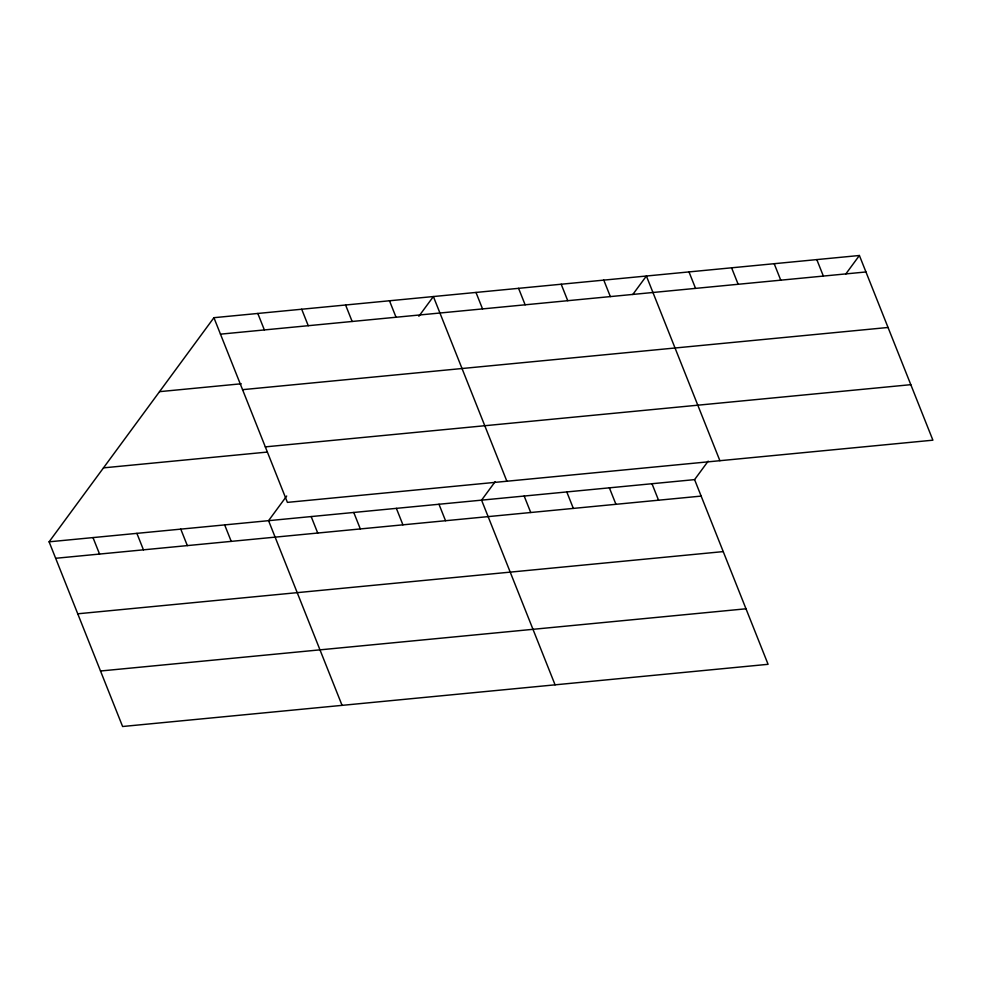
<?xml version="1.0" encoding="UTF-8"?>
<svg xmlns="http://www.w3.org/2000/svg" width="982" height="982" viewBox="0 0 982 982"><rect width="100%" height="100%" fill="white"/><g stroke="black" fill="none" stroke-linecap="round" stroke-linejoin="round"><path stroke-width="1.47" d="M708.182 461.123L694.593 479.621L768.084 664.311L122.603 726.508L49.1 541.818L213.916 317.689L859.397 255.492L932.9 440.182L287.407 502.379L213.916 317.689M286.695 496.02L268.565 520.669L342.067 705.358M418.872 316.265L433.381 296.539L506.872 481.229M495.173 481.659L481.573 500.145L555.076 684.835M632.789 294.502L646.389 276.016L719.892 460.705M845.809 273.978L859.397 255.492M220.471 334.162L865.952 271.965M159.526 391.658L241.253 383.778M242.554 389.67L888.047 327.472M265.324 446.871L910.805 384.674M103.491 467.862L266.957 452.101M49.1 541.818L694.593 479.621M55.655 558.292L701.148 496.094M77.75 613.799L723.231 551.602M100.508 671.001L746.001 608.791M816.803 259.592L823.358 276.065M774.197 263.704L780.751 280.177M731.59 267.804L738.145 284.277M688.996 271.916L695.551 288.377M603.783 280.115L610.338 296.589M651.987 483.721L658.541 500.194M561.188 284.228L567.743 300.701M609.38 487.833L615.935 504.306M518.582 288.327L525.137 304.801M566.786 491.933L573.341 508.406M475.988 292.44L482.543 308.913M524.179 496.045L530.734 512.506M389.486 300.774L396.041 317.247M438.979 504.245L445.533 520.718M345.59 304.997L352.145 321.47M396.372 508.357L402.927 524.83M301.695 309.232L308.25 325.705M353.765 512.457L360.32 528.93M257.812 313.467L264.367 329.927M311.171 516.569L317.726 533.042M224.669 524.904L231.224 541.377M180.774 529.126L187.329 545.599M136.891 533.361L143.446 549.834M92.995 537.596L99.55 554.057"/></g></svg>
